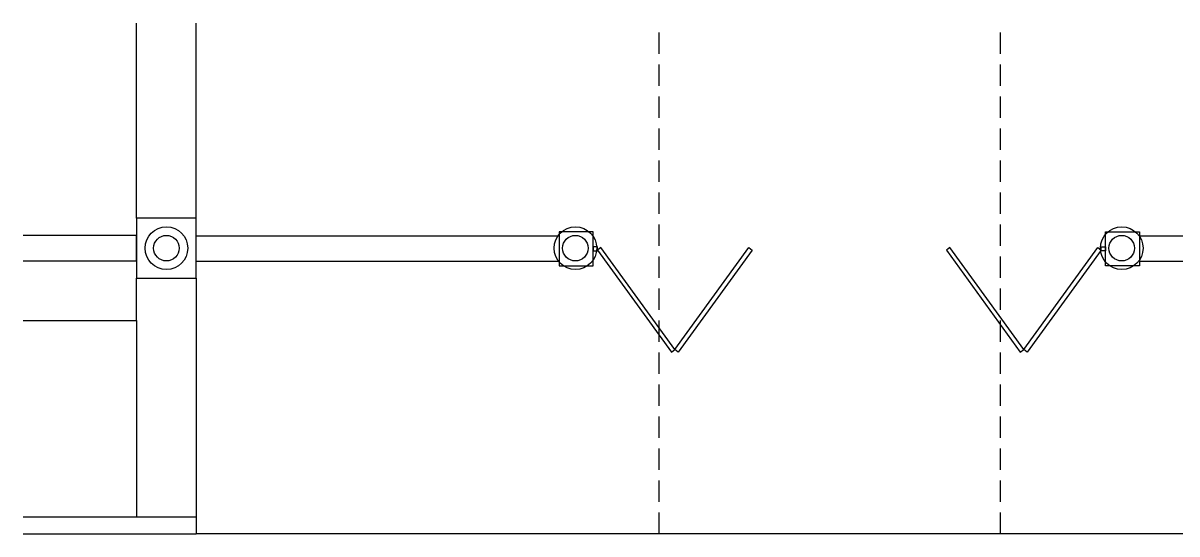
# Model space of a CAD drawing. Extents: x 25135 to 45413, y 7531 to 23487.
# Drawn here: x 25135 to 38652, y 17500 to 23487 of the extents above; entities that cross this region are included whole.
import ezdxf

# ---------------------------------------------------------------- set-up
doc = ezdxf.new("R2010")
doc.units = 0
doc.header["$LTSCALE"] = 10
doc.header["$MEASUREMENT"] = 0
doc.linetypes.add('HIDDEN', pattern=[0.375, 0.25, -0.125])
for name, color, linetype in [('0-BCA', 33, 'CONTINUOUS'), ('0-HATCH', 1, 'CONTINUOUS'), ('0-PAVE', 8, 'CONTINUOUS')]:
    doc.layers.add(name, color=color, linetype=linetype)

# ---------------------------------------------------------------- blocks, each defined once
blk = doc.blocks.new('A$C2FC62A98')
at = {"layer": '0-BCA'}
blk.add_line((6400, 350), (6400, 50), dxfattribs=at)
at = {"layer": '0-BCA', "color": 3}
for points in [[(450, 215), (1316, 1409), (1356, 1379), (490, 185)], [(2263, 215), (1397, 1409), (1356, 1379), (2222, 185)], [(4537, 215), (5403, 1409), (5444, 1379), (4578, 185)], [(6350, 215), (5484, 1409), (5444, 1379), (6310, 185)], [(400, 225), (450, 225), (450, 175), (400, 175)], [(6400, 225), (6350, 225), (6350, 175), (6400, 175)]]:
    blk.add_lwpolyline(points, close=True, dxfattribs=at)
at = {"layer": '0-BCA'}
for points in [[(0, 0), (0, 400), (400, 400), (400, 0)], [(6800, 0), (6800, 400), (6400, 400), (6400, 0)]]:
    blk.add_lwpolyline(points, close=True, dxfattribs=at)

msp = doc.modelspace()

# ---------------------------------------------------------------- linework, layer by layer
at = {"layer": '0-BCA', "color": 1, "linetype": 'HIDDEN', "ltscale": 100}
for p, q in [((32587, 17500), (32587, 23487)), ((36587, 17500), (36587, 23487))]:
    msp.add_line(p, q, dxfattribs=at)
at = {"layer": '0-BCA', "linetype": 'CONTINUOUS'}
for p, q in [((25135, 21000), (26464, 21000)), ((26464, 20700), (26464, 21000)), ((26464, 20999), (26464, 20699)), ((31414, 20991), (27164, 20991)), ((42464, 20991), (38214, 20991)), ((25135, 20700), (26464, 20700)), ((31414, 20691), (27164, 20691)), ((42464, 20691), (38214, 20691)), ((27164, 20499), (27164, 17500)), ((25135, 20000), (26464, 20000)), ((25135, 17500), (27164, 17500))]:
    msp.add_line(p, q, dxfattribs=at)
at = {"layer": '0-BCA'}
for p, q in [((31814, 20691), (31814, 20991)), ((26464, 20000), (26464, 20499))]:
    msp.add_line(p, q, dxfattribs=at)
at = {"layer": '0-BCA', "color": 8, "linetype": 'CONTINUOUS'}
msp.add_line((25135, 17700), (27164, 17700), dxfattribs=at)
at = {"layer": '0-BCA', "linetype": 'CONTINUOUS'}
msp.add_lwpolyline([(27164, 21199), (26464, 21199), (26464, 20499), (27164, 20499)], close=True, dxfattribs=at)
at = {"layer": '0-BCA'}
for points in [[(31414, 21041), (31414, 20641), (31814, 20641), (31814, 21041)], [(38214, 21041), (38214, 20641), (37814, 20641), (37814, 21041)]]:
    msp.add_lwpolyline(points, close=True, dxfattribs=at)
at = {"layer": '0-BCA', "color": 1, "linetype": 'CONTINUOUS'}
for centre, radius in [((26814, 20849), 250), ((31605, 20849), 250), ((38005, 20849), 250), ((26814, 20849), 150), ((31605, 20849), 150), ((38005, 20849), 150)]:
    msp.add_circle(centre, radius, dxfattribs=at)
at = {"layer": '0-PAVE'}
for p, q in [((26464, 21199), (26464, 23487)), ((27164, 21199), (27164, 23487)), ((26464, 20000), (26464, 17700)), ((42464, 17500), (27164, 17500))]:
    msp.add_line(p, q, dxfattribs=at)

# ---------------------------------------------------------------- block references
at = {"layer": '0-HATCH', "rotation": 180}
msp.add_blockref('A$C2FC62A98', (38214, 21041), dxfattribs=at)

doc.saveas('drawing.dxf')
